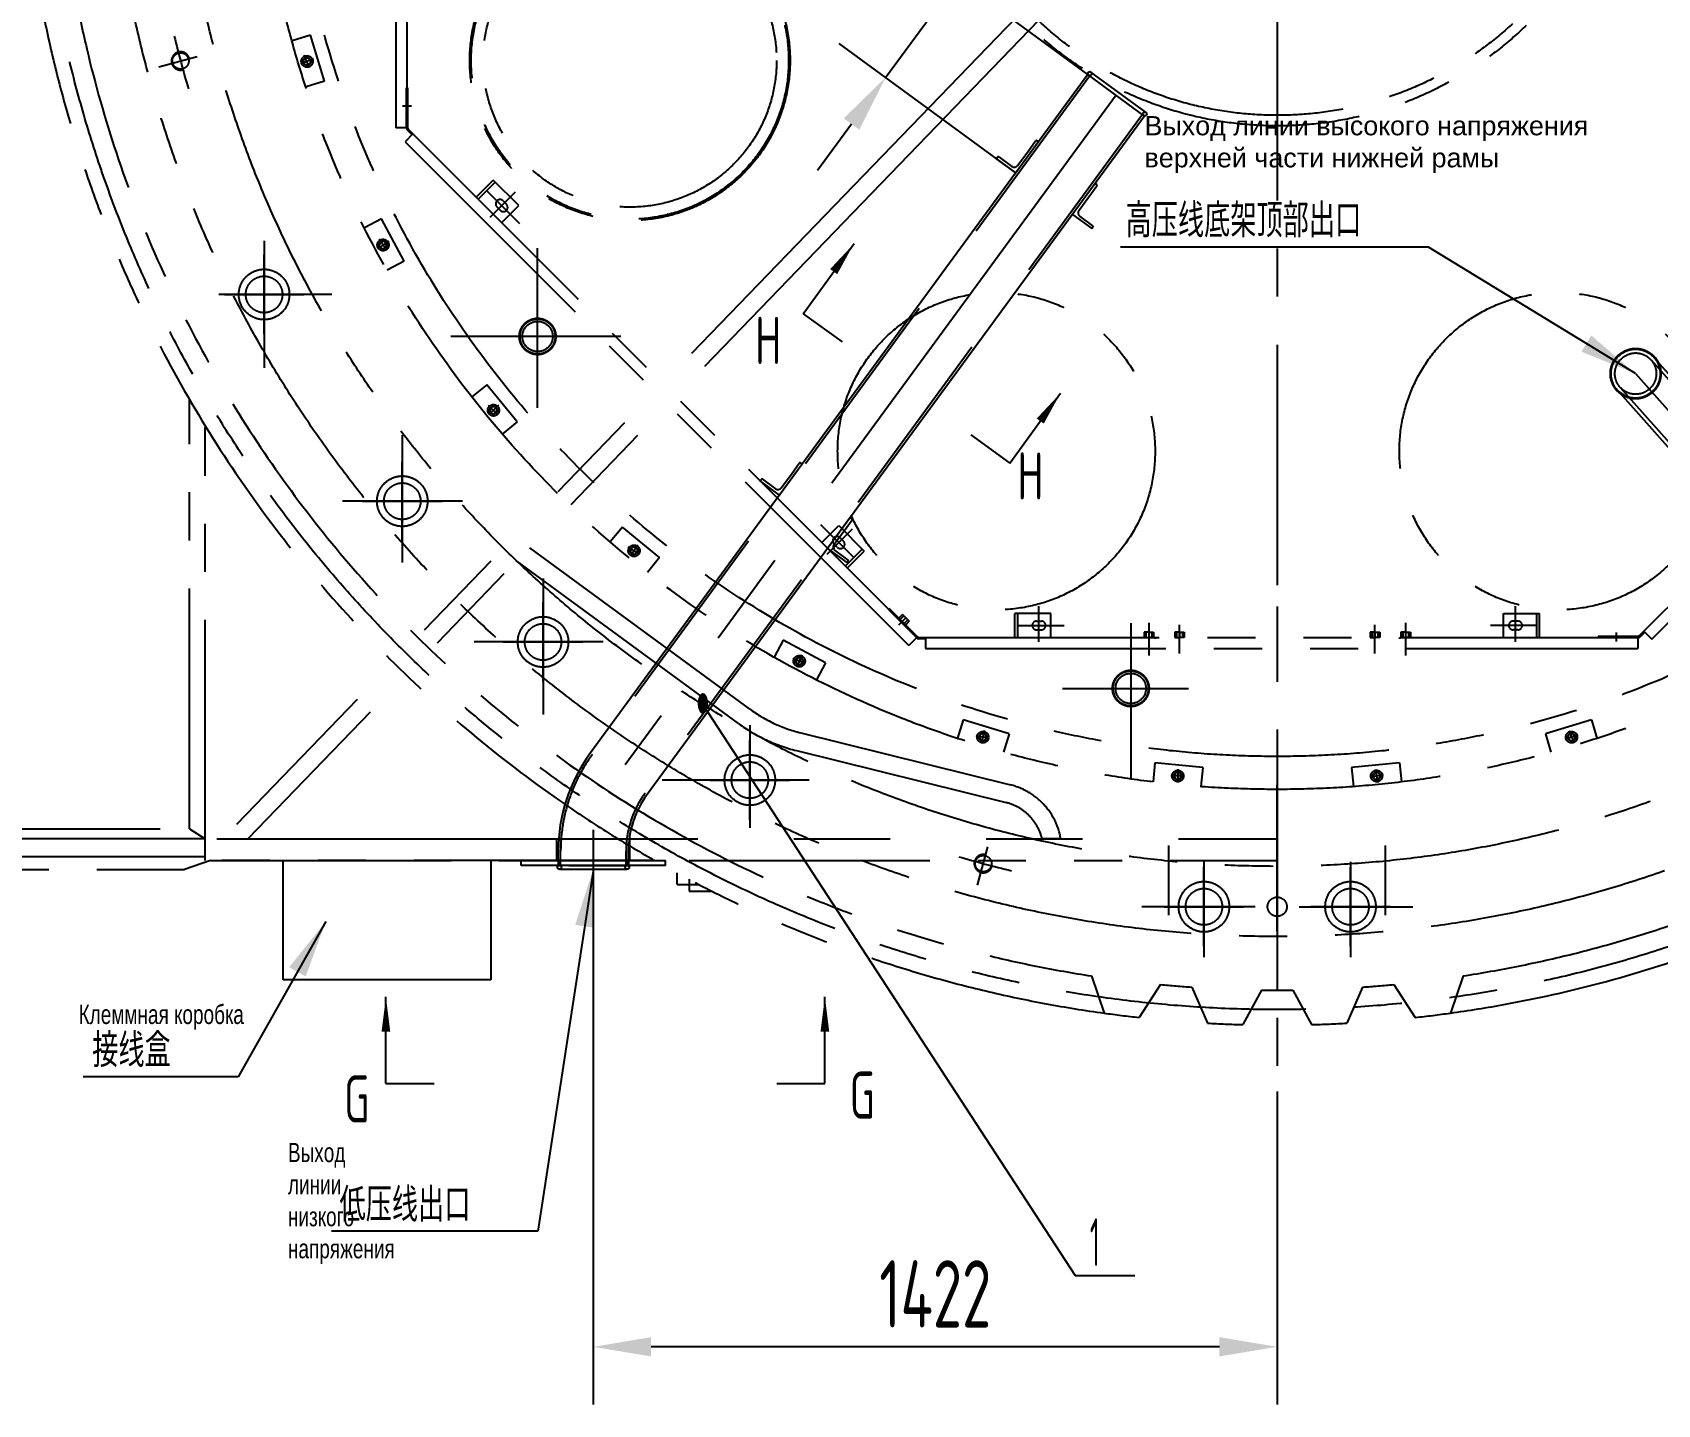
# Model space of a CAD drawing. Header units: millimetres. Extents: x 0 to 16800, y -463 to 11880.
# Drawn here: x 4955 to 8334, y 2678 to 5532 of the extents above; entities that cross this region are included whole.
import ezdxf
from ezdxf.enums import TextEntityAlignment as Align

# ---------------------------------------------------------------- set-up
doc = ezdxf.new("R2010")
doc.units = ezdxf.units.MM
doc.header["$LTSCALE"] = 400
for name, pattern in [('F', [0.75, 0.5, -0.25]), ('G', [2, 1.25, -0.25, 0.25, -0.25]), ('K', [2.5, 1.25, -0.25, 0.25, -0.25, 0.25, -0.25])]:
    doc.linetypes.add(name, pattern=pattern)
for name, color, linetype in [('01', 7, 'Continuous'), ('02', 1, 'Continuous'), ('04', 2, 'F'), ('05', 4, 'G'), ('07', 6, 'K'), ('08', 1, 'Continuous'), ('11', 3, 'Continuous')]:
    doc.layers.add(name, color=color, linetype=linetype)
doc.styles.get("Standard").update_dxf_attribs({"font": 'isocp', "width": 0.707, "bigfont": 'intecad.shx'})
doc.dimstyles.new('INTE', dxfattribs={"dimscale": 40, "dimtxt": 3.5, "dimasz": 3, "dimexe": 3, "dimexo": 0, "dimgap": 1, "dimtad": 1, "dimdec": 1, "dimdsep": 46, "dimtxsty": 'Standard', "dimcen": 0, "dimclrd": 1, "dimclre": 1, "dimclrt": 3, "dimaunit": 1, "dimadec": 0, "dimazin": 0, "dimtfac": 1, "dimtdec": 1, "dimtmove": 0, "dimatfit": 0, "dimfxl": 1, "dimarcsym": 0})

# ---------------------------------------------------------------- blocks, each defined once
blk = doc.blocks.new('fesfewr')
at = {"layer": '05', "color": 142, "linetype": 'G'}
blk.add_line((37758.4, 10020.8), (37758.4, 4346.9), dxfattribs=at)
at = {"layer": '07', "color": 6, "linetype": 'K'}
for p, q in [((35925.4, 7953.4), (35925.4, 6472)), ((35948.4, 7967.2), (35948.4, 6472)), ((35748.3, 6664.4), (35710, 6652.8)), ((35777.3, 6568.8), (35748.3, 6664.4)), ((35746.3, 6597), (35735.4, 6623.3)), ((35433, 6598.9), (35512.8, 6620.3)), ((35754.3, 6615.5), (35728.4, 6604.8)), ((35737.9, 6617.4), (35733, 6611)), ((35733, 6611), (35736.1, 6603.6)), ((35736.1, 6603.6), (35744, 6602.6)), ((35745.8, 6616.3), (35737.9, 6617.4)), ((35744, 6602.6), (35748.9, 6608.9)), ((35748.9, 6608.9), (35745.8, 6616.3)), ((35777.3, 6568.8), (35739, 6557.1)), ((35948.2, 6554.9), (35950.7, 6554.9)), ((35948.2, 6471.2), (35948.2, 6554.9)), ((35950.7, 6471.2), (35950.7, 6554.9)), ((35958.4, 6516.9), (35939.8, 6516.9)), ((35948.4, 6472), (35925.4, 6472)), ((35961.3, 6459.3), (35944.9, 6443)), ((35951.6, 6469.1), (35946.9, 6473.7)), ((35947.7, 6469.9), (35950.7, 6469.9)), ((35959.5, 6457.6), (35949.8, 6467.3)), ((35950.7, 6471.2), (35950.7, 6468.6)), ((35951.6, 6469.1), (37008.8, 5411.8)), ((38511.3, 5415.2), (39568.6, 6472.4)), ((38537.3, 5408.6), (39584.8, 6456.2)), ((35945, 6443.1), (36992.6, 5395.5)), ((36092.8, 6327.8), (36128.1, 6363.2)), ((36097, 6323.6), (36132.4, 6358.9)), ((36181.2, 6310.2), (36128.1, 6363.2)), ((36114.4, 6341.5), (36182.8, 6273.2)), ((36121.8, 6286.1), (36174.4, 6338.8)), ((36148.6, 6320.1), (36155.7, 6313)), ((36135.9, 6307.3), (36143, 6300.3)), ((36145.8, 6274.8), (36181.2, 6310.2)), ((35895.6, 6283), (35860.4, 6264.1)), ((35942.8, 6194.8), (35895.6, 6283)), ((35651.8, 6236.7), (35651.8, 5973)), ((35911.1, 6236.2), (35887.8, 6220.6)), ((35906.9, 6216.5), (35891.1, 6240.2)), ((35894.7, 6234.8), (35891.1, 6227.6)), ((35891.1, 6227.6), (35895.6, 6221)), ((35902.7, 6235.3), (35894.7, 6234.8)), ((35895.6, 6221), (35903.6, 6221.5)), ((35907.1, 6228.7), (35902.7, 6235.3)), ((35903.6, 6221.5), (35907.1, 6228.7)), ((36220.4, 5889.8), (36220.4, 6221.8)), ((35651.8, 6042.8), (35651.8, 6208)), ((35942.8, 6194.8), (35907.5, 6176)), ((35792.7, 6125.4), (35557.9, 6125.4)), ((35569.2, 6125.4), (35734.4, 6125.4)), ((36393.8, 6038), (36040.1, 6038)), ((36114.6, 5937.6), (36083.7, 5912.3)), ((36178.1, 5860.3), (36114.6, 5937.6)), ((35496.4, 5014), (35496.4, 5907.5)), ((36138.6, 5874.6), (36118.5, 5894.7)), ((36138.9, 5894.8), (36119.1, 5874.9)), ((36123.1, 5890.2), (36121, 5882.5)), ((36121, 5882.5), (36126.7, 5876.8)), ((36130.8, 5892.3), (36123.1, 5890.2)), ((36136.4, 5886.6), (36130.8, 5892.3)), ((36134.4, 5878.9), (36136.4, 5886.6)), ((35529.4, 4948.5), (35529.4, 5852.3)), ((36126.7, 5876.8), (36134.4, 5878.9)), ((36178.1, 5860.3), (36147.1, 5835)), ((35939.1, 5832.8), (35939.1, 5568.1)), ((35939.1, 5612.8), (35939.1, 5778)), ((36064.3, 5695.4), (35815.1, 5695.4)), ((35856.5, 5695.4), (36021.7, 5695.4)), ((36877.9, 5578), (36809.6, 5646.4)), ((36811.2, 5609.4), (36846.6, 5644.8)), ((36846.6, 5644.8), (36899.6, 5591.7)), ((36396.8, 5641.6), (36371.4, 5610.7)), ((36474.1, 5578.2), (36396.8, 5641.6)), ((36822.5, 5585.4), (36875.2, 5638)), ((36856.5, 5612.2), (36849.4, 5619.3)), ((36432.6, 5584.5), (36409, 5600.3)), ((36429, 5604.3), (36413.4, 5581)), ((36414.3, 5596.8), (36413.8, 5588.8)), ((36413.8, 5588.8), (36420.4, 5584.3)), ((36421.5, 5600.3), (36414.3, 5596.8)), ((36420.4, 5584.3), (36427.6, 5587.9)), ((36428.1, 5595.8), (36421.5, 5600.3)), ((36427.6, 5587.9), (36428.1, 5595.8)), ((36474.1, 5578.2), (36448.7, 5547.3)), ((36843.7, 5599.5), (36836.7, 5606.6)), ((36860, 5560.6), (36895.3, 5596)), ((36864.2, 5556.4), (36899.6, 5591.7)), ((36231.8, 5534.6), (36231.8, 5251.6)), ((36231.8, 5320.1), (36231.8, 5485.3)), ((37262.9, 5403), (37262.9, 5477.4)), ((37758.4, 5476.5), (37758.4, 5319.9)), ((38253.9, 5403), (38253.9, 5477.4)), ((36950, 5470.3), (36951.8, 5472.1)), ((37009.3, 5411.1), (36950, 5470.3)), ((37011, 5412.8), (36951.8, 5472.1)), ((36984.2, 5450.7), (36971, 5437.5)), ((36979.2, 5459.9), (36971.6, 5452.3)), ((36971.6, 5452.3), (36978.7, 5445.2)), ((36982.1, 5457.1), (36974.4, 5449.4)), ((36987.1, 5453.6), (36977.9, 5444.5)), ((36985.8, 5438.1), (36978.7, 5445.2)), ((36986.3, 5452.8), (36979.2, 5459.9)), ((36990.6, 5448.6), (36982.9, 5441)), ((36993.4, 5445.8), (36985.8, 5438.1)), ((36986.3, 5452.8), (36993.4, 5445.8)), ((37287.9, 5462), (37212.9, 5462)), ((37212.9, 5412), (37212.9, 5462)), ((37218.9, 5412), (37218.9, 5462)), ((37257.9, 5446), (37267.9, 5446)), ((37287.9, 5412), (37287.9, 5462)), ((37453.9, 5441.8), (37453.9, 5119.6)), ((37491.4, 5442.1), (37491.4, 5374.3)), ((38025.4, 5442.1), (38025.4, 5374.3)), ((38228.9, 5462), (38303.9, 5462)), ((38228.9, 5412), (38228.9, 5462)), ((38258.9, 5446), (38248.9, 5446)), ((38297.9, 5412), (38297.9, 5462)), ((38303.9, 5412), (38303.9, 5462)), ((36731.2, 5406.4), (36712.4, 5371.1)), ((36819.4, 5359.2), (36731.2, 5406.4)), ((37008.8, 5411.8), (36992.6, 5395.5)), ((37013.1, 5412), (37006.4, 5412)), ((37009.8, 5409.8), (37011.9, 5412)), ((37011, 5412.8), (37012.9, 5411)), ((37013.1, 5412), (38508.4, 5412)), ((37026.9, 5409.5), (37013.1, 5409.5)), ((37026.9, 5412), (37026.9, 5388.9)), ((37218.5, 5437), (37315.2, 5437)), ((37257.9, 5428), (37267.9, 5428)), ((37481.4, 5422.8), (37481.4, 5412)), ((37491.4, 5422.8), (37481.4, 5422.8)), ((37481.4, 5412), (37491.4, 5412)), ((37485.4, 5422.8), (37485.4, 5412)), ((37491.4, 5423.8), (37491.4, 5410.9)), ((37491.4, 5422.8), (37501.4, 5422.8)), ((37501.4, 5412), (37491.4, 5412)), ((37497.4, 5422.8), (37497.4, 5412)), ((37501.4, 5422.8), (37501.4, 5412)), ((37504.4, 5412), (37504.4, 5409.5)), ((37545.2, 5422.8), (37545.2, 5412)), ((37555.2, 5422.8), (37545.2, 5422.8)), ((37545.2, 5412), (37555.2, 5412)), ((37549.2, 5422.8), (37549.2, 5412)), ((37555.2, 5378.4), (37555.2, 5438)), ((37555.2, 5423.8), (37555.2, 5410.9)), ((37555.2, 5422.8), (37565.2, 5422.8)), ((37565.2, 5412), (37555.2, 5412)), ((37561.2, 5422.8), (37561.2, 5412)), ((37565.2, 5422.8), (37565.2, 5412)), ((37951.6, 5422.8), (37951.6, 5412)), ((37961.6, 5422.8), (37951.6, 5422.8)), ((37951.6, 5412), (37961.6, 5412)), ((37955.6, 5422.8), (37955.6, 5412)), ((37961.6, 5378.4), (37961.6, 5438)), ((37961.6, 5423.8), (37961.6, 5410.9)), ((37961.6, 5422.8), (37971.6, 5422.8)), ((37971.6, 5412), (37961.6, 5412)), ((37967.6, 5422.8), (37967.6, 5412)), ((37971.6, 5422.8), (37971.6, 5412)), ((38012.4, 5412), (38012.4, 5409.5)), ((38015.4, 5422.8), (38015.4, 5412)), ((38025.4, 5422.8), (38015.4, 5422.8)), ((38015.4, 5412), (38025.4, 5412)), ((38019.4, 5422.8), (38019.4, 5412)), ((38025.4, 5423.8), (38025.4, 5410.9)), ((38025.4, 5422.8), (38035.4, 5422.8)), ((38035.4, 5412), (38025.4, 5412)), ((38031.4, 5422.8), (38031.4, 5412)), ((38035.4, 5422.8), (38035.4, 5412)), ((38298.2, 5437), (38201.6, 5437)), ((38258.9, 5428), (38248.9, 5428)), ((38509.2, 5414.3), (38425.4, 5414.3)), ((38425.4, 5411.8), (38425.4, 5414.3)), ((38509.2, 5411.8), (38425.4, 5411.8)), ((38463.4, 5422), (38463.4, 5403.4)), ((38511.3, 5415.2), (38506.7, 5410.5)), ((38508.4, 5412), (38508.4, 5389)), ((38509.2, 5414.3), (38511.8, 5414.3)), ((38510.4, 5411.3), (38510.4, 5414.3)), ((38522.8, 5423.1), (38513, 5413.4)), ((38521, 5424.9), (38537.4, 5408.5)), ((36356.8, 5402.7), (36088.5, 5402.7)), ((36149.2, 5402.7), (36314.4, 5402.7)), ((36770.1, 5376.1), (36759.4, 5350.1)), ((37026.9, 5389), (38508.4, 5389)), ((36777.5, 5357.3), (36751.3, 5368.2)), ((36763.5, 5370.6), (36757.2, 5365.8)), ((36757.2, 5365.8), (36758.2, 5357.8)), ((36758.2, 5357.8), (36765.6, 5354.8)), ((36770.9, 5367.6), (36763.5, 5370.6)), ((36765.6, 5354.8), (36772, 5359.6)), ((36772, 5359.6), (36770.9, 5367.6)), ((36819.4, 5359.2), (36800.6, 5323.9)), ((37312.2, 5306), (37573.7, 5306)), ((37105.2, 5240.9), (37093.6, 5202.6)), ((37200.9, 5211.8), (37105.2, 5240.9)), ((38411.6, 5240.9), (38315.9, 5211.9)), ((38411.6, 5240.9), (38423.2, 5202.6)), ((36661.8, 5229.5), (36661.8, 5016.1)), ((37160.1, 5201.8), (37132.3, 5207.4)), ((37143.8, 5212.1), (37138.6, 5206.1)), ((37138.6, 5206.1), (37141.1, 5198.5)), ((37149.2, 5218.7), (37143.7, 5191.2)), ((37151.7, 5210.6), (37143.8, 5212.1)), ((37154.2, 5203), (37151.7, 5210.6)), ((37200.9, 5211.8), (37189.3, 5173.6)), ((38315.9, 5211.9), (38327.5, 5173.6)), ((38383.3, 5209.9), (38357, 5199)), ((38364, 5209.4), (38363, 5201.5)), ((38371.4, 5212.5), (38364, 5209.4)), ((38364.8, 5217.9), (38375.6, 5192)), ((38377.7, 5207.6), (38371.4, 5212.5)), ((38376.7, 5199.7), (38377.7, 5207.6)), ((36661.8, 5032.8), (36661.8, 5198)), ((37141.1, 5198.5), (37149, 5197)), ((37149, 5197), (37154.2, 5203)), ((38363, 5201.5), (38369.3, 5196.6)), ((38369.3, 5196.6), (38376.7, 5199.7)), ((37504.2, 5151.5), (37500.3, 5111.7)), ((37603.7, 5141.7), (37504.2, 5151.5)), ((37551.7, 5138.4), (37551.7, 5110.3)), ((37603.7, 5141.7), (37599.8, 5101.9)), ((38012.5, 5151.5), (37913, 5141.7)), ((37913, 5141.7), (37916.9, 5101.9)), ((37962.2, 5138.1), (37967.7, 5110.6)), ((38012.5, 5151.5), (38016.5, 5111.7)), ((36784.8, 5115.4), (36479.7, 5115.4)), ((36579.2, 5115.4), (36744.4, 5115.4)), ((37565.7, 5123.9), (37537.3, 5123.9)), ((37547.7, 5130.9), (37543.7, 5123.9)), ((37543.7, 5123.9), (37547.7, 5117)), ((37555.7, 5130.9), (37547.7, 5130.9)), ((37547.7, 5117), (37555.7, 5117)), ((37559.7, 5123.9), (37555.7, 5130.9)), ((37555.7, 5117), (37559.7, 5123.9)), ((37978.8, 5126.7), (37950.9, 5121.1)), ((37959.7, 5129.9), (37957.2, 5122.4)), ((37957.2, 5122.4), (37962.4, 5116.4)), ((37967.6, 5131.5), (37959.7, 5129.9)), ((37962.4, 5116.4), (37970.3, 5117.9)), ((37972.9, 5125.5), (37967.6, 5131.5)), ((37970.3, 5117.9), (37972.9, 5125.5)), ((34935.4, 5014), (35496.4, 5014)), ((35496.4, 5014), (35529.4, 4993)), ((35529.4, 4993), (34456.4, 4993)), ((37135.3, 4896.6), (37156.7, 4976.4)), ((37532.9, 4834.4), (37532.9, 4979.5)), ((37983.4, 4834.4), (37983.4, 4979.5)), ((35529.4, 4955.9), (34456.4, 4955.9)), ((35540.4, 4948), (35486.1, 4929.7)), ((36463.9, 4948.5), (35529.4, 4948.5)), ((35540.4, 4948), (36464.8, 4948)), ((36535.9, 4948.5), (37758.4, 4948.5)), ((37606, 4945.7), (37606, 4747.4)), ((37606, 4769.4), (37606, 4934.6)), ((37758.4, 4936), (37758.4, 4678.5)), ((37910.8, 4945.7), (37910.8, 4747.4)), ((37910.8, 4769.4), (37910.8, 4934.6)), ((34303.9, 4929.7), (35486.1, 4929.7)), ((36510.4, 4898), (36510.4, 4922.6)), ((36535.9, 4909), (36535.9, 4884.5)), ((36510.4, 4898), (36556.9, 4898)), ((36535.9, 4884.5), (36583.4, 4884.5)), ((37712.8, 4852), (37476.6, 4852)), ((37523.4, 4852), (37688.6, 4852)), ((37804, 4852), (38040.1, 4852)), ((37993.4, 4852), (37828.2, 4852)), ((37372, 4708.1), (37398.3, 4630.7)), ((38144.8, 4708.1), (38118.4, 4630.7)), ((37515.8, 4690.1), (37471.3, 4621.6)), ((37580.9, 4684.7), (37613.5, 4609.8)), ((37725.7, 4678.7), (37687, 4606.8)), ((37791, 4678.7), (37829.7, 4606.8)), ((37935.9, 4684.7), (37903.2, 4609.8)), ((38000.9, 4690.1), (38045.5, 4621.6))]:
    blk.add_line(p, q, dxfattribs=at)
at = {"layer": '07', "color": 6, "linetype": 'K', "ltscale": 1.333333}
for p, q in [((38535.7, 5989.2), (39162.1, 5283.3)), ((38541.7, 5994.5), (39168.1, 5288.6)), ((38503.6, 5960.7), (39130, 5254.8)), ((38465.4, 5926.8), (39091.8, 5220.9)), ((38471.4, 5932.1), (39097.8, 5226.2))]:
    blk.add_line(p, q, dxfattribs=at)
at = {"layer": '07', "color": 6, "linetype": 'K'}
for centre, radius in [((37758.4, 7222), 2583.9), ((37758.4, 7222), 2432), ((37758.4, 7222), 2286), ((37758.4, 7222), 2126), ((37758.4, 7222), 2057.4), ((37758.4, 7222), 746), ((37758.4, 7222), 724), ((37758.4, 7222), 724), ((36412.4, 6612), 333), ((36412.4, 6612), 330), ((36412.4, 6612), 305), ((35478.1, 6611), 17), ((35741, 6610), 12), ((35741, 6610), 8), ((35899.1, 6228.2), 12), ((35899.1, 6228.2), 8), ((35651.8, 6125.4), 52.5), ((35651.8, 6125.4), 38), ((35651.8, 6125.4), 38), ((37174.4, 5799.5), 330), ((38342.4, 5799.5), 330), ((36220.4, 6038), 38), ((36220.4, 6038), 38), ((36220.4, 6038), 38), ((36220.4, 6038), 36.5), ((36220.4, 6038), 31.5), ((38503.6, 5960.7), 52.5), ((38503.6, 5960.7), 51), ((38503.6, 5960.7), 43), ((36128.7, 5884.5), 12), ((36128.7, 5884.5), 8), ((35939.1, 5695.4), 52.5), ((35939.1, 5695.4), 38), ((35939.1, 5695.4), 38), ((36421, 5592.3), 12), ((36421, 5592.3), 8), ((36231.8, 5402.7), 52.5), ((36231.8, 5402.7), 38), ((36231.8, 5402.7), 38), ((36764.6, 5362.7), 12), ((36764.6, 5362.7), 8), ((37453.9, 5306), 38), ((37453.9, 5306), 36.5), ((37453.9, 5306), 31.5), ((37146.4, 5204.6), 12), ((37146.4, 5204.6), 8), ((38370.4, 5204.6), 12), ((38370.4, 5204.6), 8), ((36661.8, 5115.4), 52.5), ((36661.8, 5115.4), 38), ((36661.8, 5115.4), 38), ((37551.7, 5123.9), 12), ((37551.7, 5123.9), 8), ((37965, 5123.9), 12), ((37965, 5123.9), 8), ((37147.4, 4941.7), 17), ((37606, 4852), 52.5), ((37910.8, 4852), 52.5), ((37606, 4852), 38), ((37606, 4852), 38), ((37758.4, 4852), 20), ((37910.8, 4852), 38), ((37910.8, 4852), 38)]:
    blk.add_circle(centre, radius, dxfattribs=at)
for centre, radius, start, end in [((37758.4, 7222), 2616.2, 97.9098, 262.0902), ((37758.4, 7222), 2543.4, 98.7382, 261.2618), ((37758.4, 7222), 2616.2, 277.9098, 74.9011), ((37758.4, 7222), 2543.4, 278.7382, 81.2618), ((37758.4, 7222), 2360.7, 193.7054, 196.4616), ((35478.1, 6611), 19, 15, 285.2306), ((35953.7, 6471.2), 5.5, 180, 225), ((35953.7, 6471.2), 3, 180, 225), ((36142.3, 6313.7), 9, 45, 225), ((36149.3, 6306.6), 9, 225, 45), ((36843, 5612.9), 9, 45, 225), ((36850.1, 5605.9), 9, 225, 45), ((37257.9, 5437), 9, 90, 270), ((37267.9, 5437), 9, 270, 90), ((38248.9, 5437), 9, 90, 270), ((38258.9, 5437), 9, 270, 90), ((37013.1, 5415), 5.5, 225, 270), ((37013.1, 5415), 3, 225, 270), ((38509.2, 5417.3), 3, 270, 315), ((38509.2, 5417.3), 5.5, 270, 315), ((37758.4, 7222), 2360.7, 253.7054, 256.4616), ((37147.4, 4941.7), 19, 75, 345.2306), ((37758.4, 7222), 2543.4, 264.5277, 265.9987), ((37758.4, 7222), 2543.4, 269.2645, 270.7355), ((37758.4, 7222), 2543.4, 274.0013, 275.4723), ((37758.4, 7222), 2616.1, 262.0902, 263.6999), ((37758.4, 7222), 2616.1, 276.3001, 277.9098), ((37758.4, 7222), 2616.2, 266.8271, 268.4361), ((37758.4, 7222), 2616.2, 271.5639, 273.1729)]:
    blk.add_arc(centre, radius, start, end, dxfattribs=at)
blk = doc.blocks.new('*D122')
at = {"layer": '08', "color": 1, "lineweight": -2, "ltscale": 2}
for p, q in [((6121.4, 3672.4), (6121.4, 2678.1)), ((7543.4, 3329.2), (7543.4, 2678.1)), ((7423.4, 2798.1), (6241.4, 2798.1))]:
    blk.add_line(p, q, dxfattribs=at)
at = {"layer": '08', "color": 1, "ltscale": 2}
for points in [[(6241.4, 2818.1), (6241.4, 2778.1), (6121.4, 2798.1)], [(7423.4, 2818.1), (7423.4, 2778.1), (7543.4, 2798.1)]]:
    blk.add_solid(points, dxfattribs=at)
at = {"layer": 'Defpoints', "color": 0, "ltscale": 2}
for p in [(6121.4, 3672.4), (7543.4, 3329.2), (6121.4, 2798.1)]:
    blk.add_point(p, dxfattribs=at)
at = {"layer": '08', "color": 3, "ltscale": 2, "insert": (6832.4, 2908.1), "char_height": 140, "attachment_point": 5}
blk.add_mtext('1422', dxfattribs=at)
blk = doc.blocks.new('*D123')
at = {"layer": '08', "color": 1, "lineweight": -2, "ltscale": 2}
for p, q in [((6950.1, 5739.3), (7175.2, 6046.3)), ((7149.8, 5444.1), (6782.4, 5713.4)), ((6729.2, 5438), (6879.2, 5642.5)), ((6999.8, 5239.6), (6632.4, 5508.9)), ((6658.3, 5341.2), (6587.3, 5244.4))]:
    blk.add_line(p, q, dxfattribs=at)
at = {"layer": '08', "color": 1, "ltscale": 2}
for points in [[(6934, 5751.1), (6966.2, 5727.4), (6879.2, 5642.5)], [(6642.1, 5353), (6674.4, 5329.4), (6729.2, 5438)]]:
    blk.add_solid(points, dxfattribs=at)
at = {"layer": 'Defpoints', "color": 0, "ltscale": 2}
for p in [(6879.2, 5642.5), (7149.8, 5444.1), (6999.8, 5239.6)]:
    blk.add_point(p, dxfattribs=at)
at = {"layer": '08', "color": 3, "ltscale": 2, "insert": (7009.4, 6006.2), "char_height": 140, "attachment_point": 5, "rotation": 53.753}
blk.add_mtext('250', dxfattribs=at)

msp = doc.modelspace()

# ---------------------------------------------------------------- linework, layer by layer
at = {"layer": '01', "color": 7, "linetype": 'Continuous', "ltscale": 2}
for p, q in [((7149.78, 5444.09), (6115.41, 4033.23)), ((7267.52, 5357.76), (6233.15, 3946.9)), ((7024.56, 5283.45), (7041.13, 5306.04)), ((7047.14, 5304.09), (7043.9, 5306.47)), ((6959.52, 5269.14), (6961.89, 5272.38)), ((6964.66, 5272.81), (6991.69, 5252.99)), ((7047.14, 5304.09), (6999.84, 5239.57)), ((7003.57, 5254.82), (7024.56, 5283.45)), ((6999.84, 5239.57), (6959.52, 5269.14)), ((7151.99, 5190.03), (7168.55, 5212.62)), ((7164.89, 5217.77), (7168.13, 5215.39)), ((7131, 5161.4), (7151.99, 5190.03)), ((7117.59, 5153.25), (7157.91, 5123.69)), ((7159.86, 5129.7), (7132.83, 5149.52)), ((7157.91, 5123.69), (7160.29, 5126.93)), ((6555.76, 4633.86), (6508.46, 4569.34)), ((6533.18, 4613.21), (6549.75, 4635.81)), ((6555.76, 4633.86), (6552.52, 4636.24)), ((6468.14, 4598.91), (6470.51, 4602.15)), ((6508.46, 4569.34), (6468.14, 4598.91)), ((6473.28, 4602.58), (6500.31, 4582.76)), ((6512.19, 4584.59), (6533.18, 4613.21)), ((6655.66, 4523.2), (6608.36, 4458.68)), ((6621.77, 4466.83), (6642.76, 4495.46)), ((6642.76, 4495.46), (6659.33, 4518.05)), ((6655.66, 4523.2), (6658.91, 4520.82)), ((6608.36, 4458.68), (6648.69, 4429.12)), ((6650.64, 4435.13), (6623.6, 4454.95)), ((6648.69, 4429.12), (6651.06, 4432.36)), ((6048.45, 3809.32), (6048.45, 3828.65)), ((6194.45, 3809.32), (6194.45, 3828.65)), ((5971.45, 3799.32), (5971.45, 3809.32)), ((6271.45, 3799.32), (5971.45, 3799.32)), ((6271.45, 3799.32), (6271.45, 3809.32))]:
    msp.add_line(p, q, dxfattribs=at)
at = {"layer": '01', "ltscale": 2}
for p, q in [((7267.52, 5357.76), (7149.78, 5444.09)), ((7270.63, 5365.4), (7156.13, 5449.35)), ((6557.95, 4946.76), (6638.96, 4888.14)), ((6906.44, 4694.57), (6987.45, 4635.95)), ((5971.45, 3809.32), (6271.45, 3809.32)), ((6050.95, 3791.32), (6191.95, 3791.32)), ((6070.45, 3799.32), (6192.48, 3799.32)), ((5690.14, 3345.81), (5790.14, 3345.81)), ((6502.94, 3345.81), (6602.94, 3345.81))]:
    msp.add_line(p, q, dxfattribs=at)
for centre in [(7153.77, 5446.12), (7268.26, 5362.18), (6050.95, 3795.32), (6191.95, 3795.32)]:
    msp.add_circle(centre, 4, dxfattribs=at)
at = {"layer": '01', "color": 7, "linetype": 'Continuous', "ltscale": 2}
for centre, radius, start, end in [((7042.73, 5304.87), 1.98, 53.753, 143.79895), ((6963.49, 5271.21), 1.98, 53.76193, 143.753), ((6996.72, 5259.84), 8.5, 233.753, 323.753), ((7166.96, 5213.79), 1.98, 323.70705, 53.753), ((7137.85, 5156.37), 8.5, 143.753, 233.753), ((7158.69, 5128.1), 1.98, 323.753, 53.74407), ((6551.35, 4634.64), 1.98, 53.753, 143.79895), ((6472.11, 4600.98), 1.98, 53.76193, 143.753), ((6505.34, 4589.61), 8.5, 233.753, 323.753), ((6657.74, 4519.23), 1.98, 323.70705, 53.753), ((6628.63, 4461.8), 8.5, 143.753, 233.753), ((6649.47, 4433.53), 1.98, 323.753, 53.74407), ((6394.45, 3828.65), 346, 143.753, 180), ((6394.45, 3828.65), 200, 143.753, 180)]:
    msp.add_arc(centre, radius, start, end, dxfattribs=at)
at = {"layer": '02', "ltscale": 2}
for p, q in [((6557.95, 4946.76), (6663.47, 5092.58)), ((6987.45, 4635.95), (7092.97, 4781.77)), ((6349.29, 4134.02), (7123.26, 2946.21)), ((5690.14, 3345.81), (5690.14, 3525.81)), ((6602.94, 3345.81), (6602.94, 3525.81)), ((7123.26, 2946.21), (7247.26, 2946.21))]:
    msp.add_line(p, q, dxfattribs=at)
for points in [[(6663.47, 5092.58, 0, 18, 0), (6621.26, 5034.26, 0, 0, 0)], [(7092.97, 4781.77, 0, 18, 0), (7050.76, 4723.44, 0, 0, 0)], [(5690.14, 3525.81, 0, 18, 0), (5690.14, 3453.81, 0, 0, 0)], [(6602.94, 3525.81, 0, 18, 0), (6602.94, 3453.81, 0, 0, 0)]]:
    msp.add_lwpolyline(points, format="xyseb", dxfattribs=at)
at = {"layer": '04', "color": 2, "linetype": 'F', "ltscale": 2}
for p, q in [((7153.81, 5441.13), (6119.44, 4030.27)), ((7263.49, 5360.72), (6229.12, 3949.86)), ((6053.45, 3799.32), (6053.45, 3828.65)), ((6189.45, 3799.32), (6189.45, 3828.65))]:
    msp.add_line(p, q, dxfattribs=at)
at = {"layer": '04', "ltscale": 2}
for p, q in [((6048.45, 3809.32), (6048.45, 3799.32)), ((6191.95, 3809.32), (6191.95, 3799.32)), ((6194.45, 3809.32), (6194.45, 3799.32))]:
    msp.add_line(p, q, dxfattribs=at)
at = {"layer": '04', "color": 2, "linetype": 'F', "ltscale": 2}
for radius in [341, 205]:
    msp.add_arc((6394.45, 3828.65), radius, 143.753, 180, dxfattribs=at)
at = {"layer": '05', "color": 142, "linetype": 'G', "ltscale": 2}
for p, q in [((7208.65, 5400.92), (6187.76, 4008.46)), ((6045.45, 3809.32), (6045.45, 3854.32)), ((6121.45, 3672.43), (6121.45, 3873.06)), ((6197.45, 3809.32), (6197.45, 3854.32))]:
    msp.add_line(p, q, dxfattribs=at)
at = {"layer": '05', "color": 4, "linetype": 'G', "ltscale": 2}
msp.add_line((7543.45, 3662.77), (7543.45, 3967.17), dxfattribs=at)
at = {"layer": '07', "color": 6, "linetype": 'K', "ltscale": 2}
for p, q in [((7020.16, 5582.97), (5379.24, 3884.21)), ((7020.15, 5582.95), (5379.24, 3884.21)), ((7047.14, 5556.2), (5403.21, 3854.32)), ((7047.14, 5556.2), (5403.21, 3854.32)), ((6423.42, 4094.35), (5961.9, 4432.71)), ((6445.89, 4124.99), (5989.21, 4459.81)), ((6552.8, 4074.94), (6989.08, 3966.73)), ((6543.66, 4038.06), (6979.94, 3929.85)), ((5338.45, 3854.32), (7543.45, 3854.32)), ((7093.4, 3854.32), (7054.64, 3854.32))]:
    msp.add_line(p, q, dxfattribs=at)
at = {"layer": '07', "ltscale": 2}
for p, q in [((5476.49, 3561.45), (5476.49, 3809.82)), ((5908.22, 3809.32), (5908.22, 3561.45)), ((5908.22, 3561.45), (5476.49, 3561.45))]:
    msp.add_line(p, q, dxfattribs=at)
at = {"layer": '07', "color": 6, "linetype": 'K', "ltscale": 2}
for centre, radius, start, end in [((6626.23, 4370.97), 305, 233.753, 256.07), ((6626.23, 4370.97), 343, 233.753, 256.07), ((6955.38, 3830.85), 140, 9.65373, 76.07), ((6955.38, 3830.85), 102, 13.30692, 76.07)]:
    msp.add_arc(centre, radius, start, end, dxfattribs=at)

# ---------------------------------------------------------------- block references
at = {"ltscale": 2}
msp.add_blockref('fesfewr', (-30214.92, -1138.65), dxfattribs=at)

# ---------------------------------------------------------------- texts
at = {"layer": '01', "color": 3, "ltscale": 2, "char_height": 70, "attachment_point": 9}
for s, insert in [('高压线底架顶部出口', (7718.09, 5105.24)), ('低压线出口', (5865.88, 3058.29))]:
    msp.add_mtext(s, dxfattribs=dict(at, insert=insert))
at = {"layer": '02', "ltscale": 2, "width": 0.605172}
msp.add_text('●', height=40, dxfattribs=at).set_placement((6337.29, 4114.02), (6361.29, 4114.02), align=Align.FIT)
at = {"layer": '04', "char_height": 40, "attachment_point": 1}
for s, insert in [('{\\fArial|b0|i0|c204|p34;\\W1;\\C3;Выход линии высокого напряжения\\Pверхней части нижней рамы}', (7267.52, 5357.76)), ('{\\fArial|b0|i0|c204|p34;\\C3;Клеммная коробка}', (5051.2, 3509.46))]:
    msp.add_mtext(s, dxfattribs=dict(at, insert=insert))
at = {"layer": '04', "insert": (5486.42, 3222.2), "char_height": 40, "width": 2.6377, "attachment_point": 1}
msp.add_mtext('{\\fArial|b0|i0|c204|p34;\\C3;Выход линии низкого напряжения}', dxfattribs=at)
at = {"layer": '07', "color": 3, "ltscale": 2, "insert": (5242.8, 3379.61), "char_height": 70, "attachment_point": 9}
msp.add_mtext('接线盒', dxfattribs=at)
at = {"layer": '11', "ltscale": 2, "width": 0.707}
for s, p in [('H', (6458.04, 4812.9)), ('H', (7003.4, 4530.93)), ('G', (5603.21, 3235.24)), ('G', (6654.31, 3243.14))]:
    msp.add_text(s, height=98, dxfattribs=at).set_placement(p, align=Align.BOTTOM_LEFT)
at = {"layer": '11', "ltscale": 2, "width": 0.614556}
msp.add_text('1', height=98.99, dxfattribs=at).set_placement((7153.76, 2966.21), (7175.05, 2966.21), align=Align.FIT)

# ---------------------------------------------------------------- dimensions: what is measured, and where the dimension line sits
at = {"layer": '08', "ltscale": 2}
dim = msp.add_aligned_dim(p1=(6999.84, 5239.57), p2=(7149.78, 5444.09), distance=335.55, text='250', dimstyle='INTE', dxfattribs=at)
dim.commit()
dim.dimension.update_dxf_attribs({"geometry": '*D123', "text_midpoint": (7009.43, 6006.24)})
dim = msp.add_linear_dim(base=(6121.45, 2798.1), p1=(7543.45, 3329.16), p2=(6121.45, 3672.43), dimstyle='INTE', dxfattribs=at)
dim.commit()
dim.dimension.update_dxf_attribs({"geometry": '*D122', "text_midpoint": (6832.45, 2908.12)})

# ---------------------------------------------------------------- leaders
at = {"layer": '01', "ltscale": 2, "annotation_type": 0, "has_hookline": 1, "hookline_direction": 1}
for points, text_width in [([(8288.65, 4822.03), (7858.09, 5085.24), (7738.09, 5085.24)], 480.69), ([(6121.45, 3791.32), (6005.88, 3038.29), (5885.88, 3038.29)], 268.99)]:
    msp.add_leader(points, dimstyle='INTE', dxfattribs=dict(at, text_width=text_width))
at = {"layer": '07', "ltscale": 2, "annotation_type": 0, "has_hookline": 1, "hookline_direction": 1, "text_width": 162.22}
msp.add_leader([(5565.14, 3682.45), (5382.8, 3359.61), (5262.8, 3359.61)], dimstyle='INTE', dxfattribs=at)

doc.saveas('drawing.dxf')
